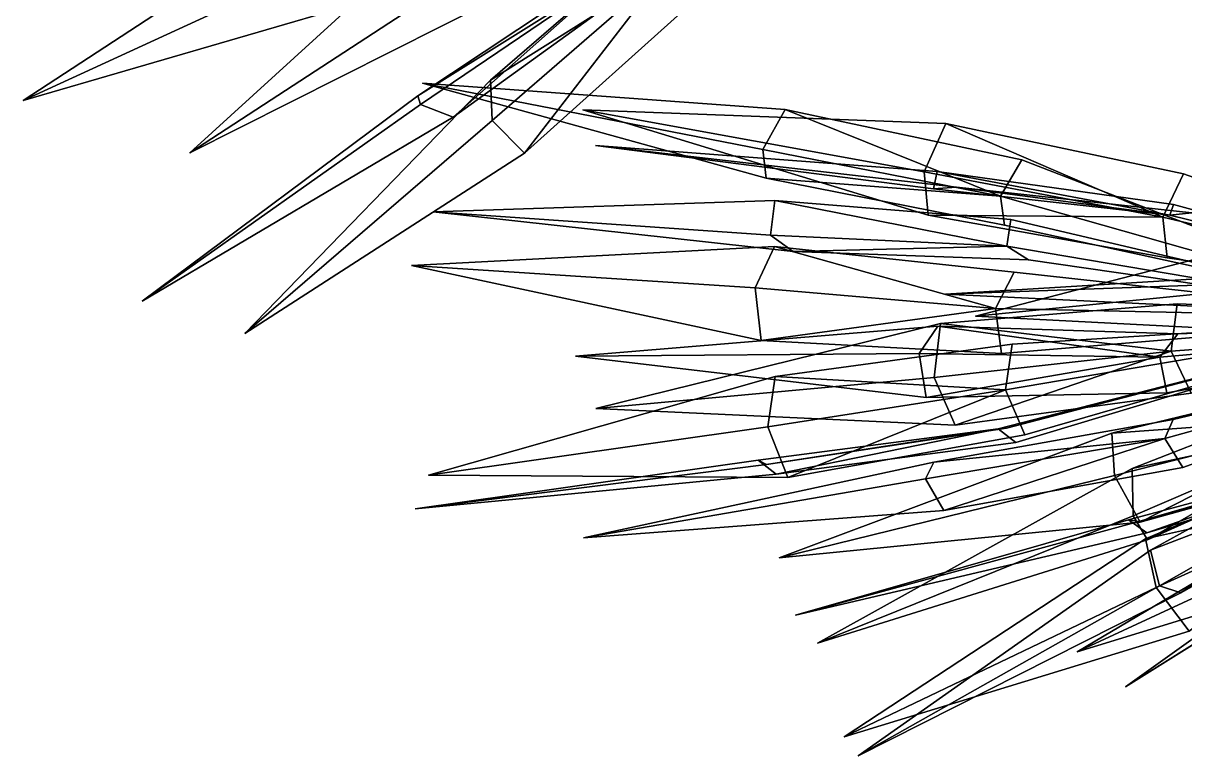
# Model space of a CAD drawing. Header units: metres. Extents: x -366 to 149, y -229 to 234.
# Drawn here: x -365.9 to -256.8, y -154.7 to -86 of the extents above; entities that cross this region are included whole.
import ezdxf

# ---------------------------------------------------------------- set-up
doc = ezdxf.new("R2010")
doc.units = ezdxf.units.M

msp = doc.modelspace()

# ---------------------------------------------------------------- linework, layer by layer
at = {"layer": 'coral-li_Mrstm', "color": 3}
for points in [[(-338.1756, -75.08115, 370.5804), (-365.8802, -93.2191, 378.8965), (-337.0007, -79.901, 371.84)], [(-338.1756, -75.08115, 370.5804), (-337.0007, -79.901, 371.84), (-365.8802, -93.2191, 378.8965)], [(-305.5144, -80.9151, 379.3695), (-322.0092, -91.3038, 390.0852), (-305.8395, -77.3493, 382.1064)], [(-305.5144, -80.9151, 379.3695), (-305.8395, -77.3493, 382.1064), (-322.0092, -91.3038, 390.0852)], [(-326.0735, -82.339, 395.4713), (-350.2334, -98.1259, 410.5797), (-328.5489, -78.3406, 393.4503)], [(-326.0735, -82.339, 395.4713), (-328.5489, -78.3406, 393.4503), (-350.2334, -98.1259, 410.5797)], [(-337.0007, -79.901, 371.84), (-365.8802, -93.2191, 378.8965), (-334.2404, -84.01922, 370.567)], [(-337.0007, -79.901, 371.84), (-334.2404, -84.01922, 370.567), (-365.8802, -93.2191, 378.8965)], [(-310.0527, -80.2851, 363.5257), (-328.8185, -92.7784, 367.0601), (-309.9915, -80.9743, 368.0771)], [(-310.0527, -80.2851, 363.5257), (-309.9915, -80.9743, 368.0771), (-328.8185, -92.7784, 367.0601)], [(-328.8185, -92.7784, 367.0601), (-328.5733, -93.5796, 372.1095), (-309.9915, -80.9743, 368.0771)], [(-328.8185, -92.7784, 367.0601), (-309.9915, -80.9743, 368.0771), (-328.5733, -93.5796, 372.1095)], [(-309.9915, -80.9743, 368.0771), (-328.5733, -93.5796, 372.1095), (-325.5066, -94.7932, 376.0237)], [(-309.9915, -80.9743, 368.0771), (-325.5066, -94.7932, 376.0237), (-328.5733, -93.5796, 372.1095)], [(-309.9915, -80.9743, 368.0771), (-325.5066, -94.7932, 376.0237), (-307.3849, -81.6526, 371.6905)], [(-309.9915, -80.9743, 368.0771), (-307.3849, -81.6526, 371.6905), (-325.5066, -94.7932, 376.0237)], [(-305.5144, -80.9151, 379.3695), (-321.8586, -95.07777, 386.6307), (-322.0092, -91.3038, 390.0852)], [(-305.5144, -80.9151, 379.3695), (-322.0092, -91.3038, 390.0852), (-321.8586, -95.07777, 386.6307)], [(-318.8095, -98.1615, 383.912), (-321.8586, -95.07777, 386.6307), (-305.5144, -80.9151, 379.3695)], [(-318.8095, -98.1615, 383.912), (-305.5144, -80.9151, 379.3695), (-321.8586, -95.07777, 386.6307)], [(-302.643, -83.6179, 376.9937), (-318.8095, -98.1615, 383.912), (-305.5144, -80.9151, 379.3695)], [(-302.643, -83.6179, 376.9937), (-305.5144, -80.9151, 379.3695), (-318.8095, -98.1615, 383.912)], [(-321.8872, -83.8412, 398.0045), (-350.2334, -98.1259, 410.5797), (-326.0735, -82.339, 395.4713)], [(-321.8872, -83.8412, 398.0045), (-326.0735, -82.339, 395.4713), (-350.2334, -98.1259, 410.5797)], [(-321.8586, -95.07777, 386.6307), (-345.0833, -115.0773, 397.6681), (-322.0092, -91.3038, 390.0852)], [(-321.8586, -95.07777, 386.6307), (-322.0092, -91.3038, 390.0852), (-345.0833, -115.0773, 397.6681)], [(-294.3498, -94.06082, 457.9238), (-328.3797, -91.5958, 456.6668), (-296.4401, -97.8208, 455.1505)], [(-294.3498, -94.06082, 457.9238), (-296.4401, -97.8208, 455.1505), (-328.3797, -91.5958, 456.6668)], [(-296.4401, -97.8208, 455.1505), (-328.3797, -91.5958, 456.6668), (-296.1121, -100.5195, 450.8136)], [(-296.4401, -97.8208, 455.1505), (-296.1121, -100.5195, 450.8136), (-328.3797, -91.5958, 456.6668)], [(-328.8185, -92.7784, 367.0601), (-354.6982, -112.0621, 378.199), (-328.5733, -93.5796, 372.1095)], [(-328.8185, -92.7784, 367.0601), (-328.5733, -93.5796, 372.1095), (-354.6982, -112.0621, 378.199)], [(-328.5733, -93.5796, 372.1095), (-354.6982, -112.0621, 378.199), (-325.5066, -94.7932, 376.0237)], [(-328.5733, -93.5796, 372.1095), (-325.5066, -94.7932, 376.0237), (-354.6982, -112.0621, 378.199)], [(-279.2541, -95.3661, 450.2965), (-313.3223, -94.09651, 448.4437), (-281.2749, -99.9067, 449.0727)], [(-279.2541, -95.3661, 450.2965), (-281.2749, -99.9067, 449.0727), (-313.3223, -94.09651, 448.4437)], [(-281.2749, -99.9067, 449.0727), (-313.3223, -94.09651, 448.4437), (-280.8963, -103.978, 445.9937)], [(-281.2749, -99.9067, 449.0727), (-280.8963, -103.978, 445.9937), (-313.3223, -94.09651, 448.4437)], [(-294.3498, -94.06082, 457.9238), (-296.4401, -97.8208, 455.1505), (-274.105, -102.1968, 453.5897)], [(-294.3498, -94.06082, 457.9238), (-274.105, -102.1968, 453.5897), (-296.4401, -97.8208, 455.1505)], [(-272.1127, -98.7955, 455.968), (-294.3498, -94.06082, 457.9238), (-274.105, -102.1968, 453.5897)], [(-272.1127, -98.7955, 455.968), (-274.105, -102.1968, 453.5897), (-294.3498, -94.06082, 457.9238)], [(-318.8095, -98.1615, 383.912), (-345.0833, -115.0773, 397.6681), (-321.8586, -95.07777, 386.6307)], [(-318.8095, -98.1615, 383.912), (-321.8586, -95.07777, 386.6307), (-345.0833, -115.0773, 397.6681)], [(-279.2541, -95.3661, 450.2965), (-281.2749, -99.9067, 449.0727), (-258.8639, -104.171, 449.0538)], [(-279.2541, -95.3661, 450.2965), (-258.8639, -104.171, 449.0538), (-281.2749, -99.9067, 449.0727)], [(-256.9343, -100.1088, 450.0385), (-279.2541, -95.3661, 450.2965), (-258.8639, -104.171, 449.0538)], [(-256.9343, -100.1088, 450.0385), (-258.8639, -104.171, 449.0538), (-279.2541, -95.3661, 450.2965)], [(-278.2525, -101.3565, 471.8094), (-312.1366, -97.4453, 473.3143), (-280.4057, -101.5165, 467.1686)], [(-278.2525, -101.3565, 471.8094), (-280.4057, -101.5165, 467.1686), (-312.1366, -97.4453, 473.3143)], [(-280.4057, -101.5165, 467.1686), (-312.1366, -97.4453, 473.3143), (-280.0687, -99.894, 462.3258)], [(-280.4057, -101.5165, 467.1686), (-280.0687, -99.894, 462.3258), (-312.1366, -97.4453, 473.3143)], [(-274.105, -102.1968, 453.5897), (-296.4401, -97.8208, 455.1505), (-296.1121, -100.5195, 450.8136)], [(-274.105, -102.1968, 453.5897), (-296.1121, -100.5195, 450.8136), (-296.4401, -97.8208, 455.1505)], [(-233.7983, -113.6115, 454.7137), (-272.1127, -98.7955, 455.968), (-274.105, -102.1968, 453.5897)], [(-233.7983, -113.6115, 454.7137), (-274.105, -102.1968, 453.5897), (-272.1127, -98.7955, 455.968)], [(-258.8639, -104.171, 449.0538), (-281.2749, -99.9067, 449.0727), (-280.8963, -103.978, 445.9937)], [(-258.8639, -104.171, 449.0538), (-280.8963, -103.978, 445.9937), (-281.2749, -99.9067, 449.0727)], [(-258.2056, -103.9916, 462.5355), (-280.4057, -101.5165, 467.1686), (-280.0687, -99.894, 462.3258)], [(-258.2056, -103.9916, 462.5355), (-280.0687, -99.894, 462.3258), (-280.4057, -101.5165, 467.1686)], [(-258.2056, -103.9916, 462.5355), (-280.0687, -99.894, 462.3258), (-257.8663, -102.9802, 458.1568)], [(-258.2056, -103.9916, 462.5355), (-257.8663, -102.9802, 458.1568), (-280.0687, -99.894, 462.3258)], [(-218.3584, -113.7318, 453.9613), (-256.9343, -100.1088, 450.0385), (-258.8639, -104.171, 449.0538)], [(-218.3584, -113.7318, 453.9613), (-258.8639, -104.171, 449.0538), (-256.9343, -100.1088, 450.0385)], [(-274.105, -102.1968, 453.5897), (-296.1121, -100.5195, 450.8136), (-273.7555, -104.9246, 450.0193)], [(-274.105, -102.1968, 453.5897), (-273.7555, -104.9246, 450.0193), (-296.1121, -100.5195, 450.8136)], [(-278.2525, -101.3565, 471.8094), (-280.4057, -101.5165, 467.1686), (-258.2056, -103.9916, 462.5355)], [(-278.2525, -101.3565, 471.8094), (-258.2056, -103.9916, 462.5355), (-280.4057, -101.5165, 467.1686)], [(-256.1533, -103.7503, 466.6494), (-278.2525, -101.3565, 471.8094), (-258.2056, -103.9916, 462.5355)], [(-256.1533, -103.7503, 466.6494), (-258.2056, -103.9916, 462.5355), (-278.2525, -101.3565, 471.8094)], [(-274.105, -102.1968, 453.5897), (-273.7555, -104.9246, 450.0193), (-233.7983, -113.6115, 454.7137)], [(-274.105, -102.1968, 453.5897), (-233.7983, -113.6115, 454.7137), (-273.7555, -104.9246, 450.0193)], [(-295.708, -105.8427, 471.4576), (-327.4017, -103.681, 478.6705), (-295.3141, -102.5944, 467.5217)], [(-295.708, -105.8427, 471.4576), (-295.3141, -102.5944, 467.5217), (-327.4017, -103.681, 478.6705)], [(-273.5255, -106.8871, 466.2343), (-295.708, -105.8427, 471.4576), (-295.3141, -102.5944, 467.5217)], [(-273.5255, -106.8871, 466.2343), (-295.3141, -102.5944, 467.5217), (-295.708, -105.8427, 471.4576)], [(-273.5255, -106.8871, 466.2343), (-295.3141, -102.5944, 467.5217), (-273.1425, -104.3756, 462.5118)], [(-273.5255, -106.8871, 466.2343), (-273.1425, -104.3756, 462.5118), (-295.3141, -102.5944, 467.5217)], [(-258.2056, -103.9916, 462.5355), (-257.8663, -102.9802, 458.1568), (-218.3584, -113.7318, 453.9613)], [(-258.2056, -103.9916, 462.5355), (-218.3584, -113.7318, 453.9613), (-257.8663, -102.9802, 458.1568)], [(-293.5806, -107.4002, 475.8447), (-327.4017, -103.681, 478.6705), (-295.708, -105.8427, 471.4576)], [(-293.5806, -107.4002, 475.8447), (-295.708, -105.8427, 471.4576), (-327.4017, -103.681, 478.6705)], [(-258.8639, -104.171, 449.0538), (-280.8963, -103.978, 445.9937), (-258.4636, -107.9936, 446.7004)], [(-258.8639, -104.171, 449.0538), (-258.4636, -107.9936, 446.7004), (-280.8963, -103.978, 445.9937)], [(-273.5255, -106.8871, 466.2343), (-273.1425, -104.3756, 462.5118), (-233.7983, -113.6115, 454.7137)], [(-273.5255, -106.8871, 466.2343), (-233.7983, -113.6115, 454.7137), (-273.1425, -104.3756, 462.5118)], [(-258.8639, -104.171, 449.0538), (-258.4636, -107.9936, 446.7004), (-218.3584, -113.7318, 453.9613)], [(-258.8639, -104.171, 449.0538), (-218.3584, -113.7318, 453.9613), (-258.4636, -107.9936, 446.7004)], [(-218.3584, -113.7318, 453.9613), (-256.1533, -103.7503, 466.6494), (-258.2056, -103.9916, 462.5355)], [(-218.3584, -113.7318, 453.9613), (-258.2056, -103.9916, 462.5355), (-256.1533, -103.7503, 466.6494)], [(-245.6379, -110.3932, 438.9963), (-276.4596, -113.4646, 428.9079), (-245.4279, -105.422, 440.1969)], [(-245.6379, -110.3932, 438.9963), (-245.4279, -105.422, 440.1969), (-276.4596, -113.4646, 428.9079)], [(-293.5806, -107.4002, 475.8447), (-295.708, -105.8427, 471.4576), (-273.5255, -106.8871, 466.2343)], [(-293.5806, -107.4002, 475.8447), (-273.5255, -106.8871, 466.2343), (-295.708, -105.8427, 471.4576)], [(-295.34, -106.9078, 439.6572), (-329.4076, -108.7178, 438.3106), (-297.1609, -110.8037, 442.433)], [(-295.34, -106.9078, 439.6572), (-297.1609, -110.8037, 442.433), (-329.4076, -108.7178, 438.3106)], [(-295.34, -106.9078, 439.6572), (-297.1609, -110.8037, 442.433), (-274.597, -112.7442, 445.1795)], [(-295.34, -106.9078, 439.6572), (-274.597, -112.7442, 445.1795), (-297.1609, -110.8037, 442.433)], [(-272.8451, -109.3396, 442.6234), (-295.34, -106.9078, 439.6572), (-274.597, -112.7442, 445.1795)], [(-272.8451, -109.3396, 442.6234), (-274.597, -112.7442, 445.1795), (-295.34, -106.9078, 439.6572)], [(-271.4943, -108.1776, 470.1591), (-293.5806, -107.4002, 475.8447), (-273.5255, -106.8871, 466.2343)], [(-271.4943, -108.1776, 470.1591), (-273.5255, -106.8871, 466.2343), (-293.5806, -107.4002, 475.8447)], [(-233.7983, -113.6115, 454.7137), (-271.4943, -108.1776, 470.1591), (-273.5255, -106.8871, 466.2343)], [(-233.7983, -113.6115, 454.7137), (-273.5255, -106.8871, 466.2343), (-271.4943, -108.1776, 470.1591)], [(-297.1609, -110.8037, 442.433), (-329.4076, -108.7178, 438.3106), (-296.5817, -115.751, 443.6107)], [(-297.1609, -110.8037, 442.433), (-296.5817, -115.751, 443.6107), (-329.4076, -108.7178, 438.3106)], [(-246.9902, -110.2445, 463.931), (-279.2949, -111.3985, 467.9638), (-245.3794, -109.3278, 468.7021)], [(-246.9902, -110.2445, 463.931), (-245.3794, -109.3278, 468.7021), (-279.2949, -111.3985, 467.9638)], [(-233.7983, -113.6115, 454.7137), (-272.8451, -109.3396, 442.6234), (-274.597, -112.7442, 445.1795)], [(-233.7983, -113.6115, 454.7137), (-274.597, -112.7442, 445.1795), (-272.8451, -109.3396, 442.6234)], [(-274.597, -112.7442, 445.1795), (-297.1609, -110.8037, 442.433), (-296.5817, -115.751, 443.6107)], [(-274.597, -112.7442, 445.1795), (-296.5817, -115.751, 443.6107), (-297.1609, -110.8037, 442.433)], [(-246.2085, -113.0079, 459.6941), (-279.2949, -111.3985, 467.9638), (-246.9902, -110.2445, 463.931)], [(-246.2085, -113.0079, 459.6941), (-246.9902, -110.2445, 463.931), (-279.2949, -111.3985, 467.9638)], [(-244.3821, -115.1276, 440.4819), (-276.4596, -113.4646, 428.9079), (-245.6379, -110.3932, 438.9963)], [(-244.3821, -115.1276, 440.4819), (-245.6379, -110.3932, 438.9963), (-276.4596, -113.4646, 428.9079)], [(-258.0905, -116.7514, 466.9395), (-279.7411, -114.1402, 471.3282), (-257.532, -112.3001, 466.5095)], [(-258.0905, -116.7514, 466.9395), (-257.532, -112.3001, 466.5095), (-279.7411, -114.1402, 471.3282)], [(-258.0905, -116.7514, 466.9395), (-257.532, -112.3001, 466.5095), (-218.3584, -113.7318, 453.9613)], [(-258.0905, -116.7514, 466.9395), (-218.3584, -113.7318, 453.9613), (-257.532, -112.3001, 466.5095)], [(-274.597, -112.7442, 445.1795), (-296.5817, -115.751, 443.6107), (-274.0148, -116.9727, 446.6257)], [(-274.597, -112.7442, 445.1795), (-274.0148, -116.9727, 446.6257), (-296.5817, -115.751, 443.6107)], [(-274.597, -112.7442, 445.1795), (-274.0148, -116.9727, 446.6257), (-233.7983, -113.6115, 454.7137)], [(-274.597, -112.7442, 445.1795), (-233.7983, -113.6115, 454.7137), (-274.0148, -116.9727, 446.6257)], [(-280.0067, -114.4034, 437.8972), (-314.0322, -117.2048, 437.5721), (-281.7544, -116.9746, 441.9632)], [(-280.0067, -114.4034, 437.8972), (-281.7544, -116.9746, 441.9632), (-314.0322, -117.2048, 437.5721)], [(-280.3412, -119.2233, 471.3248), (-312.1032, -122.1373, 477.9486), (-279.7411, -114.1402, 471.3282)], [(-280.3412, -119.2233, 471.3248), (-279.7411, -114.1402, 471.3282), (-312.1032, -122.1373, 477.9486)], [(-280.0067, -114.4034, 437.8972), (-281.7544, -116.9746, 441.9632), (-259.1593, -117.3107, 445.0921)], [(-280.0067, -114.4034, 437.8972), (-259.1593, -117.3107, 445.0921), (-281.7544, -116.9746, 441.9632)], [(-258.0905, -116.7514, 466.9395), (-280.3412, -119.2233, 471.3248), (-279.7411, -114.1402, 471.3282)], [(-258.0905, -116.7514, 466.9395), (-279.7411, -114.1402, 471.3282), (-280.3412, -119.2233, 471.3248)], [(-257.4713, -115.1107, 441.4172), (-280.0067, -114.4034, 437.8972), (-259.1593, -117.3107, 445.0921)], [(-257.4713, -115.1107, 441.4172), (-259.1593, -117.3107, 445.0921), (-280.0067, -114.4034, 437.8972)], [(-233.7983, -113.6115, 454.7137), (-272.6862, -125.3366, 448.4425), (-274.3261, -124.0515, 452.5479)], [(-233.7983, -113.6115, 454.7137), (-274.3261, -124.0515, 452.5479), (-272.6862, -125.3366, 448.4425)], [(-274.3261, -124.0515, 452.5479), (-273.5645, -123.9823, 456.9893), (-233.7983, -113.6115, 454.7137)], [(-274.3261, -124.0515, 452.5479), (-233.7983, -113.6115, 454.7137), (-273.5645, -123.9823, 456.9893)], [(-233.7983, -113.6115, 454.7137), (-271.8388, -124.6076, 465.7174), (-273.6539, -120.3769, 465.7569)], [(-233.7983, -113.6115, 454.7137), (-273.6539, -120.3769, 465.7569), (-271.8388, -124.6076, 465.7174)], [(-273.6539, -120.3769, 465.7569), (-273.0172, -116.0794, 466.9556), (-233.7983, -113.6115, 454.7137)], [(-273.6539, -120.3769, 465.7569), (-233.7983, -113.6115, 454.7137), (-273.0172, -116.0794, 466.9556)], [(-218.3584, -113.7318, 453.9613), (-257.4713, -115.1107, 441.4172), (-259.1593, -117.3107, 445.0921)], [(-218.3584, -113.7318, 453.9613), (-259.1593, -117.3107, 445.0921), (-257.4713, -115.1107, 441.4172)], [(-259.1593, -117.3107, 445.0921), (-258.497, -120.6541, 448.0407), (-218.3584, -113.7318, 453.9613)], [(-259.1593, -117.3107, 445.0921), (-218.3584, -113.7318, 453.9613), (-258.497, -120.6541, 448.0407)], [(-218.3584, -113.7318, 453.9613), (-257.0092, -127.6628, 452.9073), (-258.6765, -124.9359, 456.2206)], [(-218.3584, -113.7318, 453.9613), (-258.6765, -124.9359, 456.2206), (-257.0092, -127.6628, 452.9073)], [(-258.6765, -124.9359, 456.2206), (-257.9195, -123.1605, 460.2933), (-218.3584, -113.7318, 453.9613)], [(-258.6765, -124.9359, 456.2206), (-218.3584, -113.7318, 453.9613), (-257.9195, -123.1605, 460.2933)], [(-218.3584, -113.7318, 453.9613), (-256.1993, -120.682, 468.4122), (-258.0905, -116.7514, 466.9395)], [(-218.3584, -113.7318, 453.9613), (-258.0905, -116.7514, 466.9395), (-256.1993, -120.682, 468.4122)], [(-273.6539, -120.3769, 465.7569), (-295.2832, -119.1276, 470.8008), (-273.0172, -116.0794, 466.9556)], [(-273.6539, -120.3769, 465.7569), (-273.0172, -116.0794, 466.9556), (-295.2832, -119.1276, 470.8008)], [(-281.7544, -116.9746, 441.9632), (-314.0322, -117.2048, 437.5721), (-281.0811, -121.0847, 444.9385)], [(-281.7544, -116.9746, 441.9632), (-281.0811, -121.0847, 444.9385), (-314.0322, -117.2048, 437.5721)], [(-259.1593, -117.3107, 445.0921), (-281.7544, -116.9746, 441.9632), (-281.0811, -121.0847, 444.9385)], [(-259.1593, -117.3107, 445.0921), (-281.0811, -121.0847, 444.9385), (-281.7544, -116.9746, 441.9632)], [(-259.1593, -117.3107, 445.0921), (-281.0811, -121.0847, 444.9385), (-258.497, -120.6541, 448.0407)], [(-259.1593, -117.3107, 445.0921), (-258.497, -120.6541, 448.0407), (-281.0811, -121.0847, 444.9385)], [(-278.3742, -123.6841, 472.8839), (-280.3412, -119.2233, 471.3248), (-258.0905, -116.7514, 466.9395)], [(-278.3742, -123.6841, 472.8839), (-258.0905, -116.7514, 466.9395), (-280.3412, -119.2233, 471.3248)], [(-256.1993, -120.682, 468.4122), (-278.3742, -123.6841, 472.8839), (-258.0905, -116.7514, 466.9395)], [(-256.1993, -120.682, 468.4122), (-258.0905, -116.7514, 466.9395), (-278.3742, -123.6841, 472.8839)], [(-295.9696, -123.8581, 468.9706), (-327.8161, -128.3848, 474.1186), (-295.2832, -119.1276, 470.8008)], [(-295.9696, -123.8581, 468.9706), (-295.2832, -119.1276, 470.8008), (-327.8161, -128.3848, 474.1186)], [(-278.3742, -123.6841, 472.8839), (-312.1032, -122.1373, 477.9486), (-280.3412, -119.2233, 471.3248)], [(-278.3742, -123.6841, 472.8839), (-280.3412, -119.2233, 471.3248), (-312.1032, -122.1373, 477.9486)], [(-273.6539, -120.3769, 465.7569), (-295.9696, -123.8581, 468.9706), (-295.2832, -119.1276, 470.8008)], [(-273.6539, -120.3769, 465.7569), (-295.2832, -119.1276, 470.8008), (-295.9696, -123.8581, 468.9706)], [(-241.4811, -122.8632, 453.7089), (-263.6667, -124.4388, 454.0947), (-241.6, -119.0914, 456.1728)], [(-241.4811, -122.8632, 453.7089), (-241.6, -119.0914, 456.1728), (-263.6667, -124.4388, 454.0947)], [(-241.0633, -123.3396, 449.2488), (-261.7568, -127.7684, 442.3938), (-240.8974, -119.6299, 446.695)], [(-241.0633, -123.3396, 449.2488), (-240.8974, -119.6299, 446.695), (-261.7568, -127.7684, 442.3938)], [(-294.0881, -128.6159, 468.8211), (-295.9696, -123.8581, 468.9706), (-273.6539, -120.3769, 465.7569)], [(-294.0881, -128.6159, 468.8211), (-273.6539, -120.3769, 465.7569), (-295.9696, -123.8581, 468.9706)], [(-271.8388, -124.6076, 465.7174), (-294.0881, -128.6159, 468.8211), (-273.6539, -120.3769, 465.7569)], [(-271.8388, -124.6076, 465.7174), (-273.6539, -120.3769, 465.7569), (-294.0881, -128.6159, 468.8211)], [(-258.6765, -124.9359, 456.2206), (-280.3632, -127.1617, 460.6438), (-257.9195, -123.1605, 460.2933)], [(-258.6765, -124.9359, 456.2206), (-257.9195, -123.1605, 460.2933), (-280.3632, -127.1617, 460.6438)], [(-241.4811, -122.8632, 453.7089), (-263.4249, -128.437, 450.9081), (-263.6667, -124.4388, 454.0947)], [(-241.4811, -122.8632, 453.7089), (-263.6667, -124.4388, 454.0947), (-263.4249, -128.437, 450.9081)], [(-260.9963, -132.8145, 449.8413), (-263.4249, -128.437, 450.9081), (-241.4811, -122.8632, 453.7089)], [(-260.9963, -132.8145, 449.8413), (-241.4811, -122.8632, 453.7089), (-263.4249, -128.437, 450.9081)], [(-239.2009, -126.7754, 452.8785), (-260.9963, -132.8145, 449.8413), (-241.4811, -122.8632, 453.7089)], [(-239.2009, -126.7754, 452.8785), (-241.4811, -122.8632, 453.7089), (-260.9963, -132.8145, 449.8413)], [(-294.0881, -128.6159, 468.8211), (-327.8161, -128.3848, 474.1186), (-295.9696, -123.8581, 468.9706)], [(-294.0881, -128.6159, 468.8211), (-295.9696, -123.8581, 468.9706), (-327.8161, -128.3848, 474.1186)], [(-295.192, -128.3069, 446.1184), (-296.8811, -126.9705, 450.7616), (-274.3261, -124.0515, 452.5479)], [(-295.192, -128.3069, 446.1184), (-274.3261, -124.0515, 452.5479), (-296.8811, -126.9705, 450.7616)], [(-274.3261, -124.0515, 452.5479), (-296.8811, -126.9705, 450.7616), (-296.0785, -127.3816, 455.8)], [(-274.3261, -124.0515, 452.5479), (-296.0785, -127.3816, 455.8), (-296.8811, -126.9705, 450.7616)], [(-274.3261, -124.0515, 452.5479), (-296.0785, -127.3816, 455.8), (-273.5645, -123.9823, 456.9893)], [(-274.3261, -124.0515, 452.5479), (-273.5645, -123.9823, 456.9893), (-296.0785, -127.3816, 455.8)], [(-272.6862, -125.3366, 448.4425), (-295.192, -128.3069, 446.1184), (-274.3261, -124.0515, 452.5479)], [(-272.6862, -125.3366, 448.4425), (-274.3261, -124.0515, 452.5479), (-295.192, -128.3069, 446.1184)], [(-241.0633, -123.3396, 449.2488), (-261.6466, -132.1939, 444.9633), (-261.7568, -127.7684, 442.3938)], [(-241.0633, -123.3396, 449.2488), (-261.7568, -127.7684, 442.3938), (-261.6466, -132.1939, 444.9633)], [(-260.3246, -134.467, 449.3545), (-261.6466, -132.1939, 444.9633), (-241.0633, -123.3396, 449.2488)], [(-260.3246, -134.467, 449.3545), (-241.0633, -123.3396, 449.2488), (-261.6466, -132.1939, 444.9633)], [(-239.8208, -125.2406, 453.2534), (-260.3246, -134.467, 449.3545), (-241.0633, -123.3396, 449.2488)], [(-239.8208, -125.2406, 453.2534), (-241.0633, -123.3396, 449.2488), (-260.3246, -134.467, 449.3545)], [(-263.4249, -128.437, 450.9081), (-294.8996, -136.1389, 447.56), (-263.6667, -124.4388, 454.0947)], [(-263.4249, -128.437, 450.9081), (-263.6667, -124.4388, 454.0947), (-294.8996, -136.1389, 447.56)], [(-279.4521, -131.7013, 452.0452), (-281.17, -128.7222, 455.8363), (-258.6765, -124.9359, 456.2206)], [(-279.4521, -131.7013, 452.0452), (-258.6765, -124.9359, 456.2206), (-281.17, -128.7222, 455.8363)], [(-258.6765, -124.9359, 456.2206), (-281.17, -128.7222, 455.8363), (-280.3632, -127.1617, 460.6438)], [(-258.6765, -124.9359, 456.2206), (-280.3632, -127.1617, 460.6438), (-281.17, -128.7222, 455.8363)], [(-257.0092, -127.6628, 452.9073), (-279.4521, -131.7013, 452.0452), (-258.6765, -124.9359, 456.2206)], [(-257.0092, -127.6628, 452.9073), (-258.6765, -124.9359, 456.2206), (-279.4521, -131.7013, 452.0452)], [(-240.0716, -124.4022, 451.7659), (-260.0239, -135.4449, 450.9322), (-239.3839, -127.5273, 448.456)], [(-240.0716, -124.4022, 451.7659), (-239.3839, -127.5273, 448.456), (-260.0239, -135.4449, 450.9322)], [(-239.6007, -125.439, 450.5074), (-260.5171, -134.3732, 452.356), (-238.8043, -129.5384, 452.4453)], [(-239.6007, -125.439, 450.5074), (-238.8043, -129.5384, 452.4453), (-260.5171, -134.3732, 452.356)], [(-295.192, -128.3069, 446.1184), (-329.0745, -131.5447, 448.7982), (-296.8811, -126.9705, 450.7616)], [(-295.192, -128.3069, 446.1184), (-296.8811, -126.9705, 450.7616), (-329.0745, -131.5447, 448.7982)], [(-296.8811, -126.9705, 450.7616), (-329.0745, -131.5447, 448.7982), (-296.0785, -127.3816, 455.8)], [(-296.8811, -126.9705, 450.7616), (-296.0785, -127.3816, 455.8), (-329.0745, -131.5447, 448.7982)], [(-281.17, -128.7222, 455.8363), (-313.268, -134.2793, 455.9853), (-280.3632, -127.1617, 460.6438)], [(-281.17, -128.7222, 455.8363), (-280.3632, -127.1617, 460.6438), (-313.268, -134.2793, 455.9853)], [(-261.1146, -132.7569, 451.6857), (-262.1008, -132.5907, 456.7055), (-240.093, -126.6723, 455.6731)], [(-261.1146, -132.7569, 451.6857), (-240.093, -126.6723, 455.6731), (-262.1008, -132.5907, 456.7055)], [(-240.093, -126.6723, 455.6731), (-262.1008, -132.5907, 456.7055), (-260.3755, -133.8166, 461.3658)], [(-240.093, -126.6723, 455.6731), (-260.3755, -133.8166, 461.3658), (-262.1008, -132.5907, 456.7055)], [(-239.0657, -126.8973, 451.1911), (-261.1146, -132.7569, 451.6857), (-240.093, -126.6723, 455.6731)], [(-239.0657, -126.8973, 451.1911), (-240.093, -126.6723, 455.6731), (-261.1146, -132.7569, 451.6857)], [(-240.093, -126.6723, 455.6731), (-260.3755, -133.8166, 461.3658), (-238.5703, -127.326, 459.8642)], [(-240.093, -126.6723, 455.6731), (-238.5703, -127.326, 459.8642), (-260.3755, -133.8166, 461.3658)], [(-260.0239, -135.4449, 450.9322), (-259.1793, -138.7916, 447.1526), (-239.3839, -127.5273, 448.456)], [(-260.0239, -135.4449, 450.9322), (-239.3839, -127.5273, 448.456), (-259.1793, -138.7916, 447.1526)], [(-239.3839, -127.5273, 448.456), (-259.1793, -138.7916, 447.1526), (-257.1986, -139.4317, 442.4765)], [(-239.3839, -127.5273, 448.456), (-257.1986, -139.4317, 442.4765), (-259.1793, -138.7916, 447.1526)], [(-239.3839, -127.5273, 448.456), (-257.1986, -139.4317, 442.4765), (-237.3635, -128.3748, 444.5176)], [(-239.3839, -127.5273, 448.456), (-237.3635, -128.3748, 444.5176), (-257.1986, -139.4317, 442.4765)], [(-260.9963, -132.8145, 449.8413), (-294.8996, -136.1389, 447.56), (-263.4249, -128.437, 450.9081)], [(-260.9963, -132.8145, 449.8413), (-263.4249, -128.437, 450.9081), (-294.8996, -136.1389, 447.56)], [(-261.6466, -132.1939, 444.9633), (-291.2994, -144.1762, 438.7724), (-261.7568, -127.7684, 442.3938)], [(-261.6466, -132.1939, 444.9633), (-261.7568, -127.7684, 442.3938), (-291.2994, -144.1762, 438.7724)], [(-279.4521, -131.7013, 452.0452), (-313.268, -134.2793, 455.9853), (-281.17, -128.7222, 455.8363)], [(-279.4521, -131.7013, 452.0452), (-281.17, -128.7222, 455.8363), (-313.268, -134.2793, 455.9853)], [(-240.293, -129.2144, 467.8713), (-266.9074, -144.9707, 482.3317), (-238.8926, -132.005, 471.9272)], [(-240.293, -129.2144, 467.8713), (-238.8926, -132.005, 471.9272), (-266.9074, -144.9707, 482.3317)], [(-236.7371, -132.242, 432.182), (-262.3881, -148.264, 420.0777), (-235.5417, -129.1168, 428.3087)], [(-236.7371, -132.242, 432.182), (-235.5417, -129.1168, 428.3087), (-262.3881, -148.264, 420.0777)], [(-260.5171, -134.3732, 452.356), (-259.492, -138.9535, 454.3978), (-238.8043, -129.5384, 452.4453)], [(-260.5171, -134.3732, 452.356), (-238.8043, -129.5384, 452.4453), (-259.492, -138.9535, 454.3978)], [(-238.8043, -129.5384, 452.4453), (-259.492, -138.9535, 454.3978), (-256.4009, -143.0296, 454.2266)], [(-238.8043, -129.5384, 452.4453), (-256.4009, -143.0296, 454.2266), (-259.492, -138.9535, 454.3978)], [(-261.1146, -132.7569, 451.6857), (-293.3611, -141.5445, 458.6593), (-262.1008, -132.5907, 456.7055)], [(-261.1146, -132.7569, 451.6857), (-262.1008, -132.5907, 456.7055), (-293.3611, -141.5445, 458.6593)], [(-262.1008, -132.5907, 456.7055), (-293.3611, -141.5445, 458.6593), (-260.3755, -133.8166, 461.3658)], [(-262.1008, -132.5907, 456.7055), (-260.3755, -133.8166, 461.3658), (-293.3611, -141.5445, 458.6593)], [(-260.3246, -134.467, 449.3545), (-291.2994, -144.1762, 438.7724), (-261.6466, -132.1939, 444.9633)], [(-260.3246, -134.467, 449.3545), (-261.6466, -132.1939, 444.9633), (-291.2994, -144.1762, 438.7724)], [(-238.8926, -132.005, 471.9272), (-266.9074, -144.9707, 482.3317), (-235.4643, -135.3427, 473.7452)], [(-238.8926, -132.005, 471.9272), (-235.4643, -135.3427, 473.7452), (-266.9074, -144.9707, 482.3317)], [(-237.3819, -132.5932, 437.2476), (-262.3881, -148.264, 420.0777), (-236.7371, -132.242, 432.182)], [(-237.3819, -132.5932, 437.2476), (-236.7371, -132.242, 432.182), (-262.3881, -148.264, 420.0777)], [(-260.5171, -134.3732, 452.356), (-288.7956, -152.973, 456.8349), (-259.492, -138.9535, 454.3978)], [(-260.5171, -134.3732, 452.356), (-259.492, -138.9535, 454.3978), (-288.7956, -152.973, 456.8349)], [(-260.0239, -135.4449, 450.9322), (-287.47, -154.7372, 444.5911), (-259.1793, -138.7916, 447.1526)], [(-260.0239, -135.4449, 450.9322), (-259.1793, -138.7916, 447.1526), (-287.47, -154.7372, 444.5911)], [(-259.492, -138.9535, 454.3978), (-288.7956, -152.973, 456.8349), (-256.4009, -143.0296, 454.2266)], [(-259.492, -138.9535, 454.3978), (-256.4009, -143.0296, 454.2266), (-288.7956, -152.973, 456.8349)], [(-259.1793, -138.7916, 447.1526), (-287.47, -154.7372, 444.5911), (-257.1986, -139.4317, 442.4765)], [(-259.1793, -138.7916, 447.1526), (-257.1986, -139.4317, 442.4765), (-287.47, -154.7372, 444.5911)]]:
    msp.add_3dface(points, dxfattribs=at)

doc.saveas('drawing.dxf')
